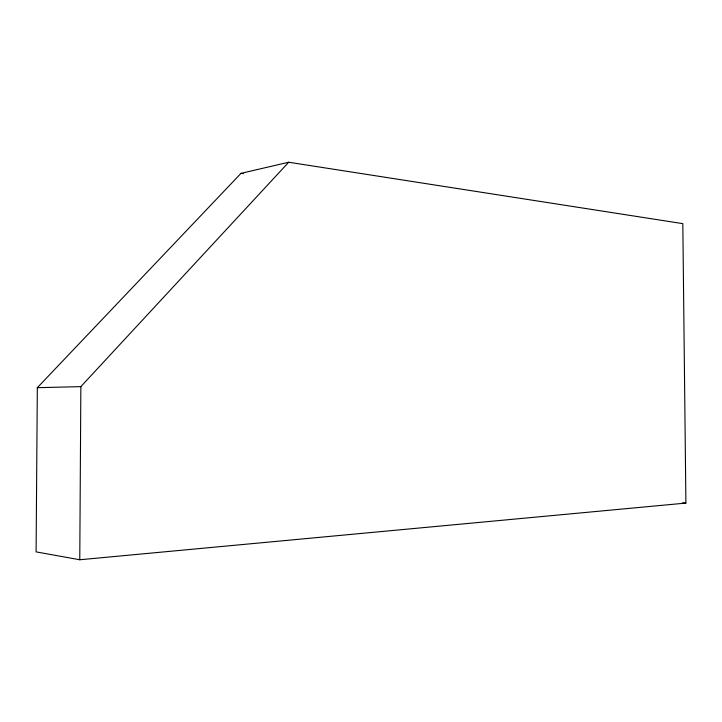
<?xml version="1.0" encoding="UTF-8"?>
<svg xmlns="http://www.w3.org/2000/svg" width="722" height="722" viewBox="0 0 722 722"><rect width="100%" height="100%" fill="white"/><g stroke="black" fill="none" stroke-linecap="round" stroke-linejoin="round"><path stroke-width="1.08" d="M79.772 559.758L80.855 386.631L288.692 162.242L682.822 223.639L685.9 503.081L79.772 559.758L36.1 551.879L37.327 387.696L241.013 173.343L288.692 162.242M37.327 387.696L80.855 386.631M682.597 502.864L685.9 503.081M241.013 173.343L243.242 173.668"/></g></svg>
